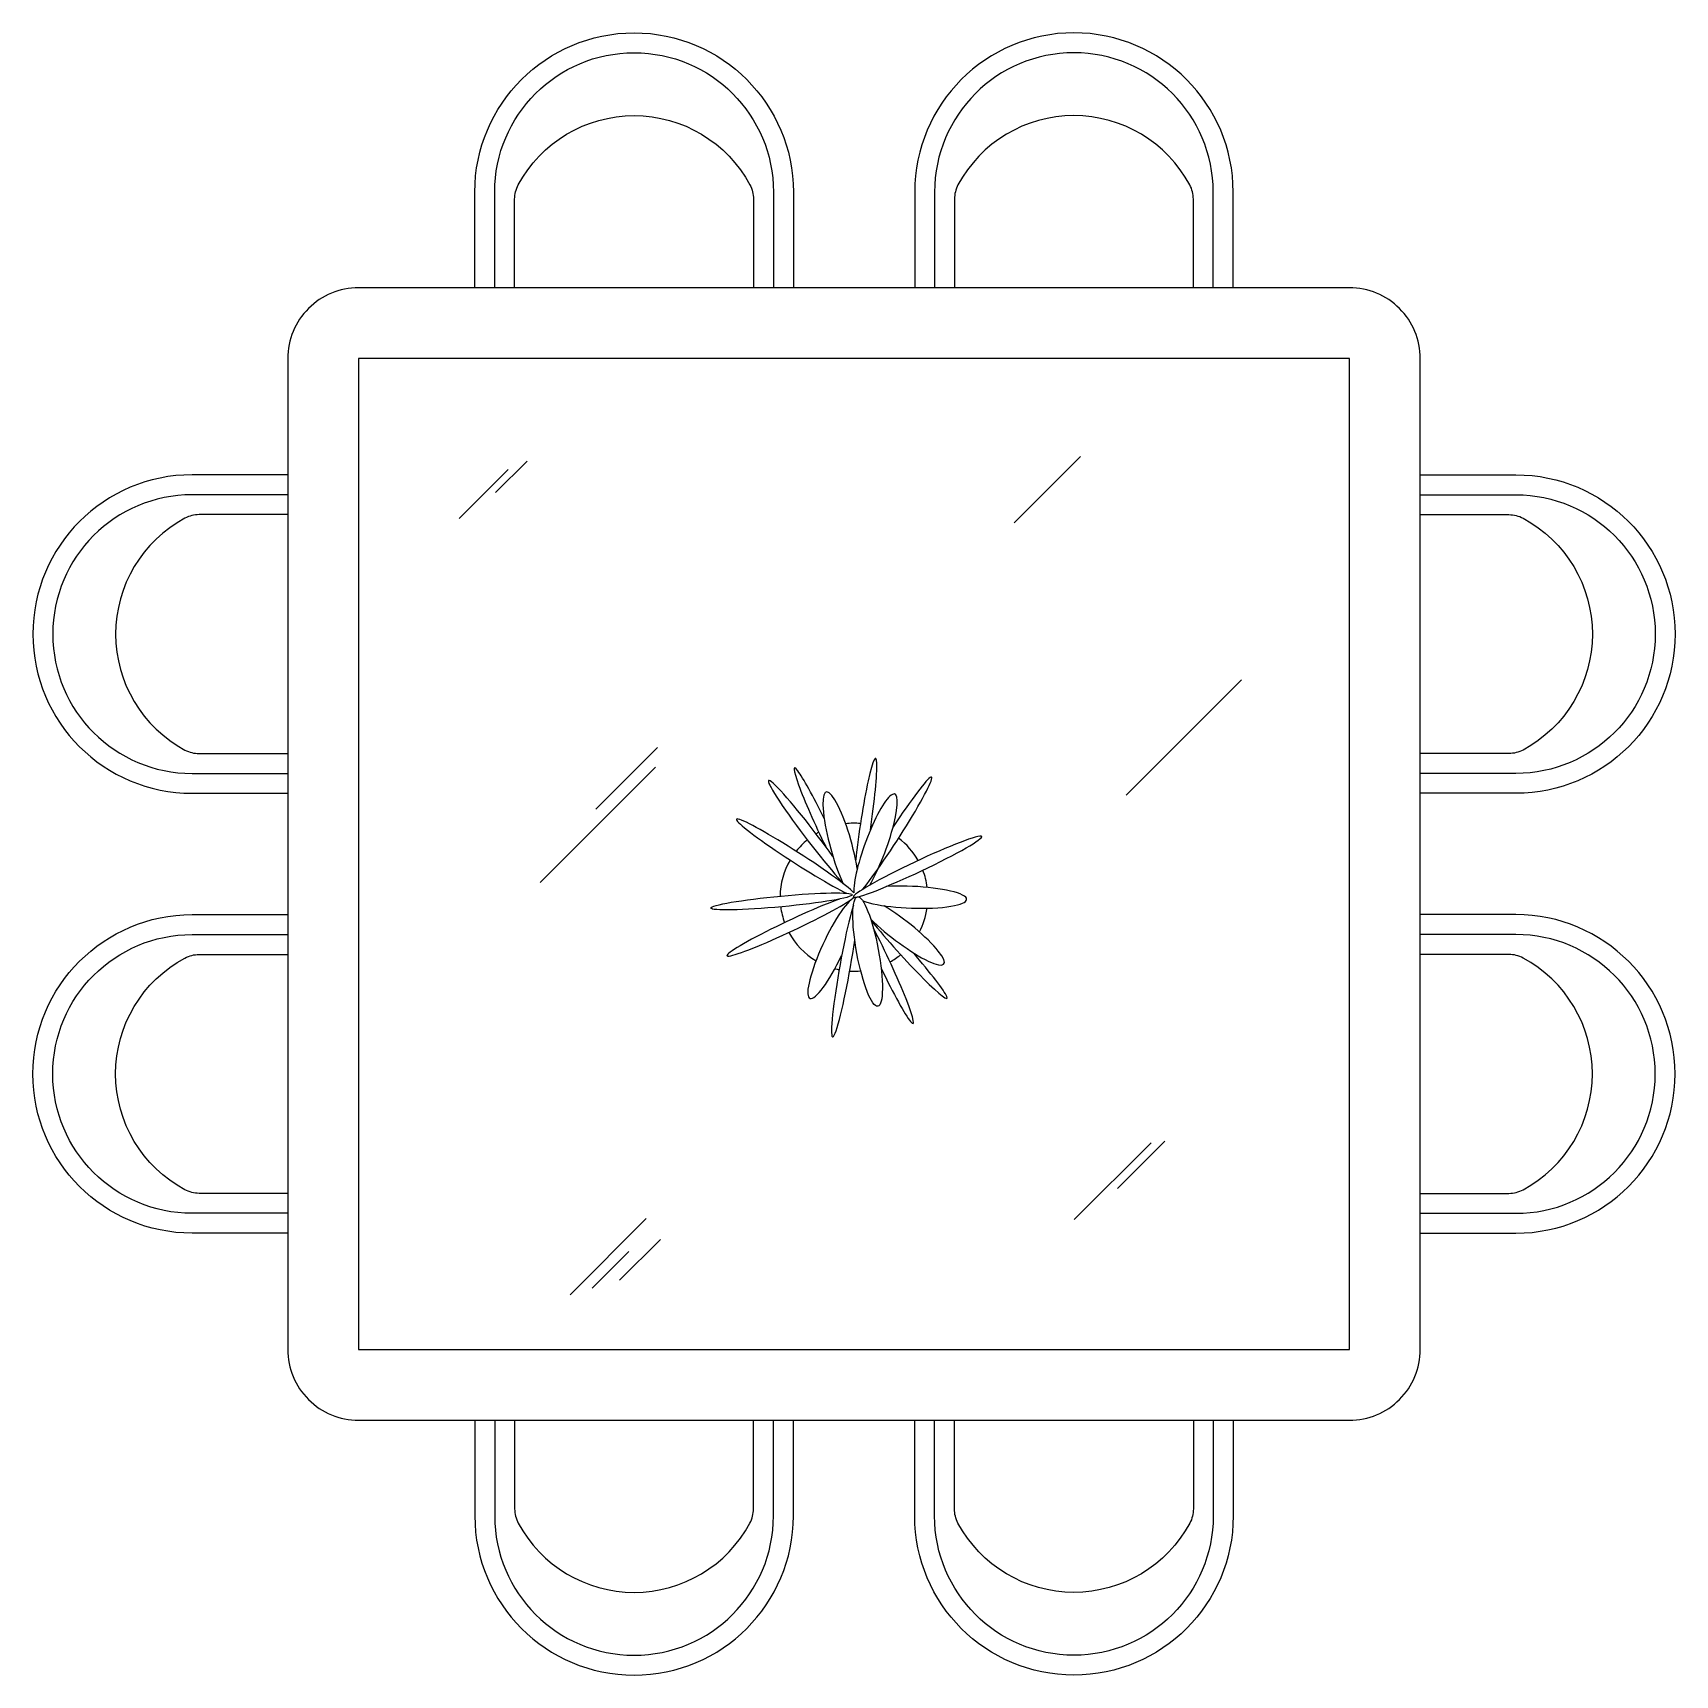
# Model space of a CAD drawing. Header units: millimetres. Extents: x -963.95 to -961.63, y 2620.18 to 2622.5.
import ezdxf

# ---------------------------------------------------------------- set-up
doc = ezdxf.new("R2010")
doc.units = ezdxf.units.MM
doc.header["$LTSCALE"] = 10
doc.layers.add('Móveis_mesas', color=2, linetype='Continuous')

msp = doc.modelspace()

# ---------------------------------------------------------------- linework, layer by layer
at = {"layer": 'Móveis_mesas', "color": 1}
for p, q in [((-963.2916, 2621.8473), (-963.247, 2621.8918)), ((-962.5588, 2621.8045), (-962.4649, 2621.8984)), ((-963.343, 2621.8109), (-963.2737, 2621.8802)), ((-962.4007, 2621.4197), (-962.2377, 2621.5827)), ((-963.15, 2621.3999), (-963.0627, 2621.4873)), ((-963.2287, 2621.2966), (-963.0656, 2621.4596)), ((-962.4739, 2620.8203), (-962.3655, 2620.9288)), ((-962.4128, 2620.864), (-962.3458, 2620.9309)), ((-963.1861, 2620.7141), (-963.0786, 2620.8216)), ((-963.1031, 2620.7752), (-963.1548, 2620.7236)), ((-963.1162, 2620.7345), (-963.0587, 2620.792))]:
    msp.add_line(p, q, dxfattribs=at)
at = {"layer": 'Móveis_mesas'}
for points in [[(-963.3208, 2622.1368), (-963.3208, 2622.2719, -1), (-962.8708, 2622.2719), (-962.8708, 2622.1368)], [(-962.2494, 2622.1368), (-962.2494, 2622.2719, 1), (-962.6994, 2622.2719), (-962.6994, 2622.1368)], [(-963.5851, 2621.8725), (-963.7202, 2621.8725, 1), (-963.7202, 2621.4225), (-963.5851, 2621.4225)], [(-961.9851, 2621.8725), (-961.85, 2621.8725, -1), (-961.85, 2621.4225), (-961.9851, 2621.4225)], [(-963.5851, 2620.8011), (-963.7202, 2620.8011, -1), (-963.7202, 2621.2511), (-963.5851, 2621.2511)], [(-961.9851, 2620.8011), (-961.85, 2620.8011, 1), (-961.85, 2621.2511), (-961.9851, 2621.2511)], [(-963.3208, 2620.5368), (-963.3208, 2620.4017, 1), (-962.8708, 2620.4017), (-962.8708, 2620.5368)], [(-962.2494, 2620.5368), (-962.2494, 2620.4017, -1), (-962.6994, 2620.4017), (-962.6994, 2620.5368)]]:
    msp.add_lwpolyline(points, format="xyb", dxfattribs=at)
at = {"layer": 'Móveis_mesas', "color": 1}
for points in [[(-963.2927, 2622.1368), (-963.2927, 2622.2719, -1), (-962.8989, 2622.2719), (-962.8989, 2622.1368)], [(-962.2776, 2622.1368), (-962.2776, 2622.2719, 1), (-962.6713, 2622.2719), (-962.6713, 2622.1368)], [(-963.2646, 2622.1368), (-963.2646, 2622.262, -0.123742), (-963.2595, 2622.282, -0.598296), (-962.9321, 2622.282, -0.123742), (-962.9271, 2622.262), (-962.9271, 2622.1368)], [(-962.3057, 2622.1368), (-962.3057, 2622.262, 0.123742), (-962.3107, 2622.282, 0.598296), (-962.6382, 2622.282, 0.123742), (-962.6432, 2622.262), (-962.6432, 2622.1368)], [(-963.5851, 2621.8443), (-963.7202, 2621.8443, 1), (-963.7202, 2621.4506), (-963.5851, 2621.4506)], [(-961.9851, 2621.8443), (-961.85, 2621.8443, -1), (-961.85, 2621.4506), (-961.9851, 2621.4506)], [(-963.5851, 2621.8162), (-963.7103, 2621.8162, 0.123742), (-963.7303, 2621.8112, 0.598296), (-963.7303, 2621.4837, 0.123742), (-963.7103, 2621.4787), (-963.5851, 2621.4787)], [(-961.9851, 2621.8162), (-961.8599, 2621.8162, -0.123742), (-961.8399, 2621.8112, -0.598296), (-961.8399, 2621.4837, -0.123742), (-961.8599, 2621.4787), (-961.9851, 2621.4787)], [(-963.5851, 2620.8292), (-963.7202, 2620.8292, -1), (-963.7202, 2621.223), (-963.5851, 2621.223)], [(-961.9851, 2620.8292), (-961.85, 2620.8292, 1), (-961.85, 2621.223), (-961.9851, 2621.223)], [(-963.5851, 2620.8573), (-963.7103, 2620.8573, -0.123742), (-963.7303, 2620.8624, -0.598296), (-963.7303, 2621.1898, -0.123742), (-963.7103, 2621.1948), (-963.5851, 2621.1948)], [(-961.9851, 2620.8573), (-961.8599, 2620.8573, 0.123742), (-961.8399, 2620.8624, 0.598296), (-961.8399, 2621.1898, 0.123742), (-961.8599, 2621.1948), (-961.9851, 2621.1948)], [(-963.2927, 2620.5368), (-963.2927, 2620.4017, 1), (-962.8989, 2620.4017), (-962.8989, 2620.5368)], [(-963.2646, 2620.5368), (-963.2646, 2620.4115, 0.123742), (-963.2595, 2620.3916, 0.598296), (-962.9321, 2620.3916, 0.123742), (-962.9271, 2620.4115), (-962.9271, 2620.5368)], [(-962.2776, 2620.5368), (-962.2776, 2620.4017, -1), (-962.6713, 2620.4017), (-962.6713, 2620.5368)], [(-962.3057, 2620.5368), (-962.3057, 2620.4115, -0.123742), (-962.3107, 2620.3916, -0.598296), (-962.6382, 2620.3916, -0.123742), (-962.6432, 2620.4115), (-962.6432, 2620.5368)]]:
    msp.add_lwpolyline(points, format="xyb", dxfattribs=at)
at = {"layer": 'Móveis_mesas'}
msp.add_lwpolyline([(-963.4851, 2620.5368), (-962.0851, 2620.5368, 0.414214), (-961.9851, 2620.6368), (-961.9851, 2622.0368, 0.414214), (-962.0851, 2622.1368), (-963.4851, 2622.1368, 0.414214), (-963.5851, 2622.0368), (-963.5851, 2620.6368, 0.414214)], format="xyb", close=True, dxfattribs=at)
at = {"layer": 'Móveis_mesas', "color": 1}
msp.add_lwpolyline([(-963.4851, 2620.6368), (-962.0851, 2620.6368), (-962.0851, 2622.0368), (-963.4851, 2622.0368)], close=True, dxfattribs=at)
for start, end in [(84.9937, 96.5063), (75.7198, 76.6818), (129.1895, 141.5111), (118.4069, 120.8582), (29.8019, 52.9142), (149.8271, 179.1657), (7.6378, 21.4866), (187.494, 200.1359), (332.0512, 351.4496), (208.4425, 239.0967), (299.0994, 309.0518), (255.0593, 258.3838), (266.707, 275.2357)]:
    msp.add_arc((-962.7851, 2621.2757), 0.1045, start, end, dxfattribs=at)
for centre, major_axis, ratio, start_param, end_param in [((-962.7693, 2621.3731), (0.0147, 0.099), 0.075778, 4.701072, 8.33168), ((-962.845, 2621.3612), (-0.0608, 0.0795), 0.075778, 4.296299, 8.809257), ((-962.8265, 2621.3677), (-0.0427, 0.0906), 0.075778, 4.888746, 8.045791), ((-962.7297, 2621.3613), (0.0542, 0.0842), 0.075778, 3.67666, 7.739939), ((-962.8034, 2621.3488), (-0.0208, 0.0758), 0.195692, 4.215806, 8.590586), ((-962.7546, 2621.3477), (0.0271, 0.0738), 0.195692, 3.947329, 9.022809), ((-962.8668, 2621.3317), (-0.0842, 0.0542), 0.075778, 3.443179, 8.910776), ((-962.6953, 2621.3188), (0.0906, 0.0427), 0.075778, 3.479471, 9.720255), ((-962.7046, 2621.2757), (0.0786, -0.003), 0.195692, 3.669806, 8.323414), ((-962.8741, 2621.2357), (-0.0906, -0.0427), 0.075778, 3.82251, 9.198289), ((-962.8144, 2621.2041), (-0.0332, -0.0713), 0.195692, 3.354294, 7.791596), ((-962.7978, 2621.177), (-0.0175, -0.0986), 0.075778, 3.632777, 8.2616), ((-962.7204, 2621.2295), (0.0622, -0.0481), 0.195692, 4.150862, 8.364474), ((-962.7206, 2621.2074), (0.0668, -0.0745), 0.075778, 4.15617, 7.657719), ((-962.7442, 2621.1877), (0.0427, -0.0906), 0.075778, 4.813593, 8.329949)]:
    msp.add_ellipse(centre, major_axis=major_axis, ratio=ratio, start_param=start_param, end_param=end_param, dxfattribs=at)
for centre, major_axis, ratio in [((-962.8875, 2621.2698), (-0.0997, -0.0094), 0.075778), ((-962.7659, 2621.199), (0.0144, -0.0773), 0.195692)]:
    msp.add_ellipse(centre, major_axis=major_axis, ratio=ratio, dxfattribs=at)

doc.saveas('drawing.dxf')
